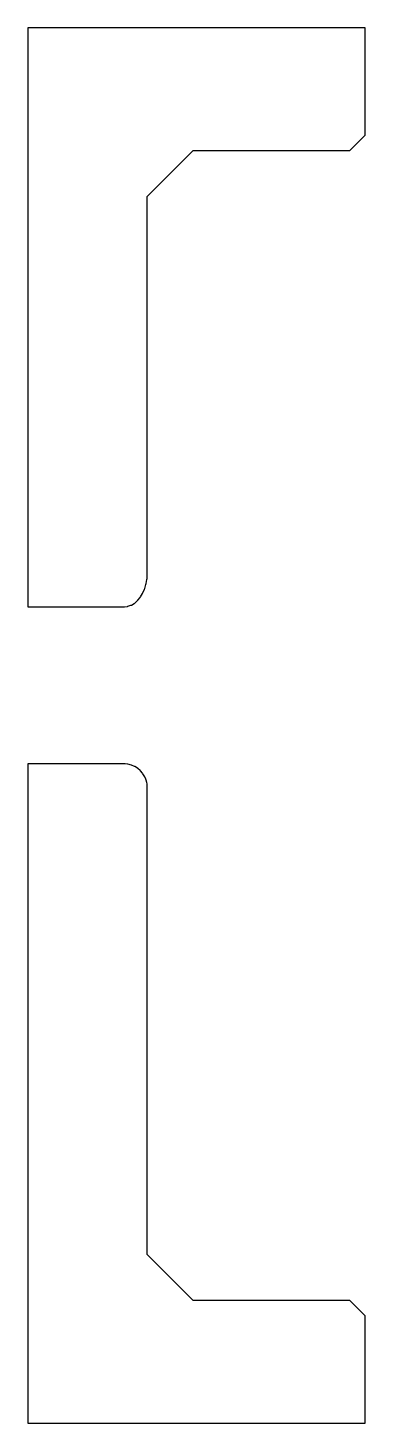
# Model space of a CAD drawing. Header units: metres. Extents: x 0 to 47.5, y 0 to 45.5.
# Drawn here: x 36.5 to 47.5, y 0 to 45.5 of the extents above.
import ezdxf

# ---------------------------------------------------------------- set-up
doc = ezdxf.new("R2010")
doc.units = ezdxf.units.M

msp = doc.modelspace()

# ---------------------------------------------------------------- linework, layer by layer
for p, q in [((47.5, 45.5), (36.5, 45.5)), ((36.5, 45.5), (36.5, 26.6234)), ((47.5, 42), (47.5, 45.5)), ((47, 41.5), (47.5, 42)), ((40.3959, 40), (41.8959, 41.5)), ((41.8959, 41.5), (47, 41.5)), ((40.3959, 27.7208), (40.3959, 40)), ((40.3142, 27.2226), (40.3503, 27.3501)), ((40.3503, 27.3501), (40.3592, 27.3817)), ((40.3592, 27.3817), (40.3809, 27.5139)), ((40.3809, 27.5139), (40.3867, 27.5491)), ((40.3867, 27.5491), (40.3939, 27.6826)), ((40.3939, 27.6826), (40.3959, 27.7208)), ((40.0868, 26.833), (40.1613, 26.9261)), ((40.1613, 26.9261), (40.1762, 26.9448)), ((40.1762, 26.9448), (40.2392, 27.0526)), ((40.2392, 27.0526), (40.2527, 27.0757)), ((40.2527, 27.0757), (40.3027, 27.1951)), ((40.3027, 27.1951), (40.3142, 27.2226)), ((36.5, 26.6234), (39.6459, 26.6234)), ((39.6459, 26.6234), (39.7461, 26.6349)), ((39.7461, 26.6349), (39.7632, 26.6369)), ((39.7632, 26.6369), (39.8607, 26.6711)), ((39.8607, 26.6711), (39.8777, 26.6771)), ((39.8777, 26.6771), (39.9697, 26.7329)), ((39.9697, 26.7329), (39.9864, 26.743)), ((39.9864, 26.743), (40.0868, 26.833)), ((39.6459, 21.4972), (36.5, 21.4972)), ((36.5, 21.4972), (36.5, 0)), ((39.6461, 21.4972), (39.6459, 21.4972)), ((39.6745, 21.4948), (39.6461, 21.4972)), ((39.7626, 21.4876), (39.6745, 21.4948)), ((39.7632, 21.4876), (39.7626, 21.4876)), ((39.8745, 21.4601), (39.7632, 21.4876)), ((39.8777, 21.4593), (39.8745, 21.4601)), ((39.9796, 21.4158), (39.8777, 21.4593)), ((39.9864, 21.4129), (39.9796, 21.4158)), ((40.0759, 21.3564), (39.9864, 21.4129)), ((40.0868, 21.3495), (40.0759, 21.3564)), ((40.1618, 21.2835), (40.0868, 21.3495)), ((40.1762, 21.2708), (40.1618, 21.2835)), ((40.2359, 21.1988), (40.1762, 21.2708)), ((40.2527, 21.1786), (40.2359, 21.1988)), ((40.2969, 21.1042), (40.2527, 21.1786)), ((40.3142, 21.0752), (40.2969, 21.1042)), ((40.3438, 21.0015), (40.3142, 21.0752)), ((40.3592, 20.9632), (40.3438, 21.0015)), ((40.3756, 20.8928), (40.3592, 20.9632)), ((40.3867, 20.8453), (40.3756, 20.8928)), ((40.3917, 20.7801), (40.3867, 20.8453)), ((40.3959, 20.7244), (40.3917, 20.7801)), ((40.3959, 15.8653), (40.3959, 20.7244)), ((40.3939, 15.2108), (40.3942, 15.647)), ((40.3942, 15.647), (40.3943, 15.7437)), ((40.3943, 15.7437), (40.3959, 15.8653)), ((40.3947, 15.1441), (40.3939, 15.2108)), ((40.3959, 15.0476), (40.3947, 15.1441)), ((40.3959, 5.5), (40.3959, 15.0476)), ((41.8959, 4), (40.3959, 5.5)), ((47, 4), (41.8959, 4)), ((47.5, 3.5), (47, 4)), ((47.5, 0), (47.5, 3.5)), ((36.5, 0), (47.5, 0))]:
    msp.add_line(p, q)

doc.saveas('drawing.dxf')
